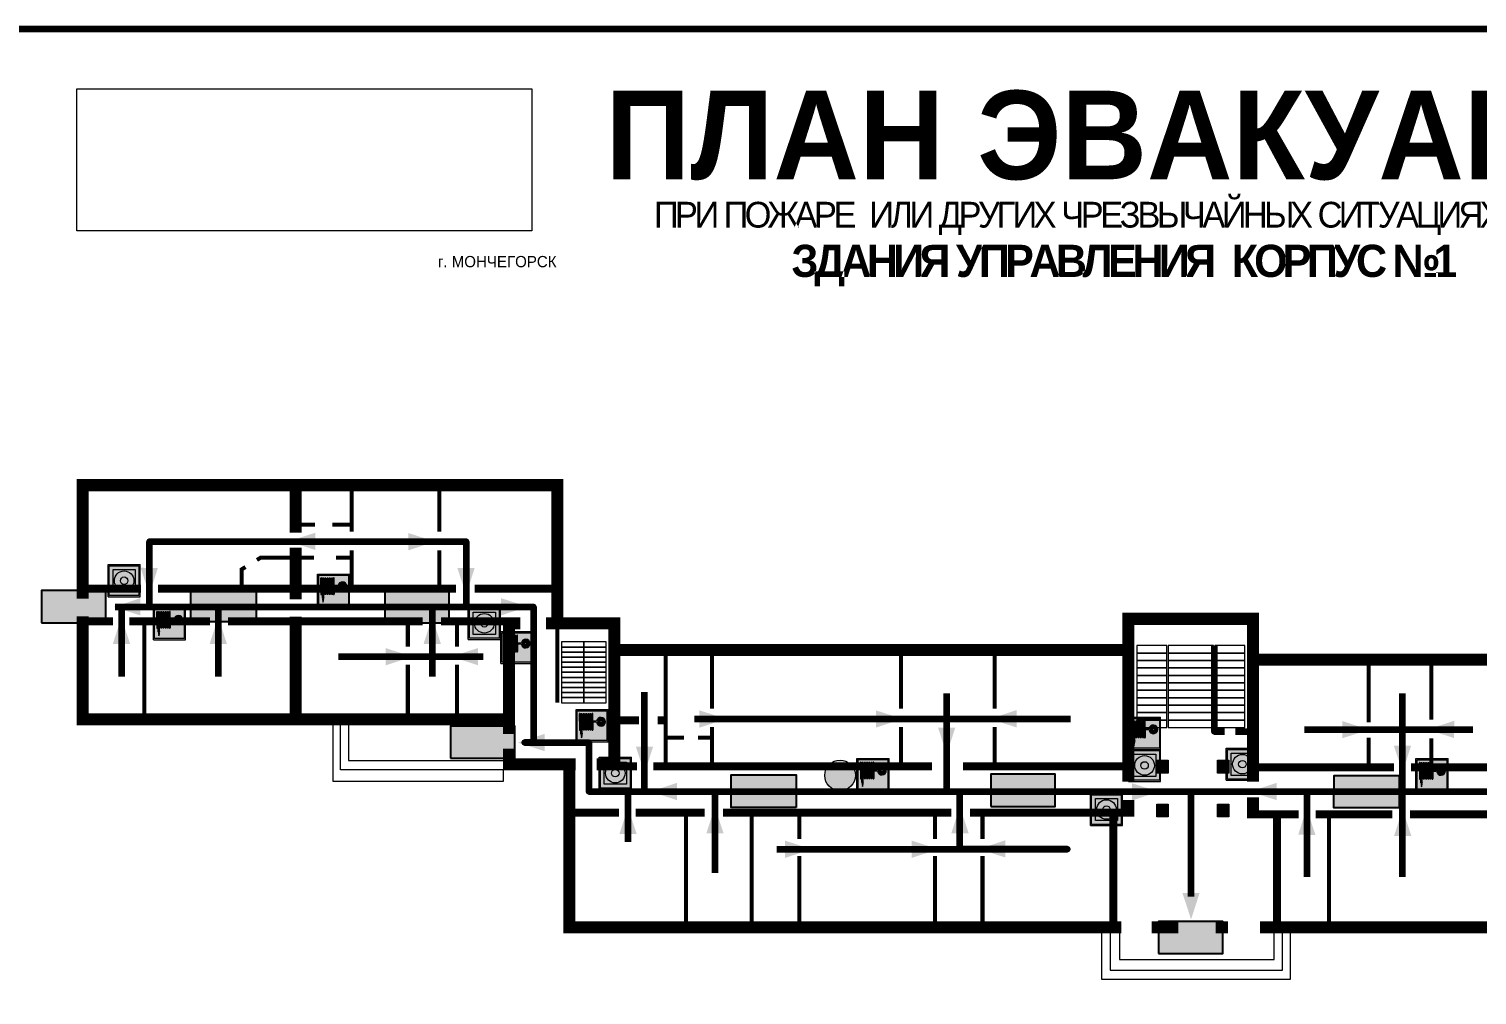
# Model space of a CAD drawing. Header units: millimetres. Extents: x 13810 to 67229, y 12374 to 21950.
# Drawn here: x 20973 to 21332.9, y 18843.5 to 19083.5 of the extents above; entities that cross this region are included whole.
import ezdxf

# ---------------------------------------------------------------- set-up
doc = ezdxf.new("R2010")
doc.units = ezdxf.units.MM
doc.layers.add('План_Штампы', color=7, linetype='Continuous')
doc.styles.add('обычный', font='arial.ttf')
picture_1 = doc.add_image_def('image1.jpg', size_in_pixel=(337, 105))

# ---------------------------------------------------------------- blocks, each defined once
blk = doc.blocks.new('A$C7B4425F7')
at = {"true_color": 0xffffff}
blk.add_hatch(color=7, dxfattribs=at).paths.add_polyline_path([(0, 0), (-16, 0), (-16, -8), (0, -8)])
h = blk.add_hatch(color=126)
h.paths.add_polyline_path([(-0.2, -0.2), (-15.8, -0.2), (-15.8, -7.8), (-0.2, -7.8)])
h.paths.add_polyline_path([(-11.76, -2.03), (-11.76, -3.66), (-11.17, -3.66, -0.568275), (-11.17, -6.18), (-12.58, -6.18), (-12.58, -2.03)], flags=16)
h.paths.add_polyline_path([(-13.33, -4.12, -0.495768), (-13.59, -6.18), (-15.03, -6.18), (-15.03, -2.03), (-13.59, -2.03, -0.487973)], flags=16)
h.paths.add_polyline_path([(-10.25, -2.03), (-9.48, -2.03), (-9.48, -6.18), (-10.25, -6.18)], flags=16)
h.paths.add_polyline_path([(-13.84, -3.69), (-14.24, -3.69), (-14.24, -3.03), (-13.9, -3.03, -0.692621)], flags=0)
h.paths.add_polyline_path([(-9.15, -2.03), (-8.4, -2.03), (-8.04, -3.07), (-7.68, -2.03), (-6.93, -2.03), (-7.64, -4.1), (-6.93, -6.18), (-7.68, -6.18), (-8.04, -5.14), (-8.4, -6.18), (-9.15, -6.18), (-8.44, -4.1)], flags=16)
h.paths.add_polyline_path([(-11.76, -4.46), (-11.42, -4.46, -0.692621), (-11.36, -5.12), (-11.76, -5.12)], flags=0)
h.paths.add_polyline_path([(-13.9, -5.2), (-14.24, -5.2), (-14.24, -4.55), (-13.84, -4.55, -0.708038)], flags=0)
edge = h.paths.add_edge_path(flags=16)
edge.add_ellipse((-5.51, -4.08), major_axis=(0, 2.05), ratio=0.586184, start_angle=0, end_angle=360)
edge = h.paths.add_edge_path(flags=0)
edge.add_ellipse((-5.51, -4.08), major_axis=(0, 1.14), ratio=0.454828, start_angle=0, end_angle=360)
h.paths.add_polyline_path([(-4.13, -4.96, 0.377264), (-3.48, -4.52, 0.0555), (-3.16, -2.03), (-1.66, -2.03), (-1.66, -4.96), (-0.96, -4.96), (-0.96, -7.01), (-1.75, -7.01), (-1.75, -6.18), (-3.3, -6.18), (-3.3, -7.02), (-4.13, -7.02)], flags=16)
h.paths.add_polyline_path([(-2.73, -2.91), (-2.28, -2.91), (-2.28, -4.96), (-3.05, -4.96, 0.079136)], flags=0)
at = {"color": 126}
blk.add_lwpolyline([(-16, -8), (0, -8), (0, 0), (-16, 0)], close=True, dxfattribs=at)
blk = doc.blocks.new('A$C54414219')
at = {"true_color": 0xffffff}
h = blk.add_hatch(color=7, dxfattribs=at)
h.paths.add_polyline_path([(2.39, -9.45), (2.39, -18.3), (11.23, -18.3), (11.23, -9.45)], flags=0)
h.paths.add_polyline_path([(10.71, -13.87, -1), (2.92, -13.87, -1)], flags=0)
h.paths.add_polyline_path([(8.3, -13.87, -1), (5.33, -13.87, -1)], flags=0)
h.paths.add_polyline_path([(0.41, -7.47), (0.41, -20.27), (13.21, -20.27), (13.21, -7.47)])
h.paths.add_polyline_path([(0.92, -19.77), (12.71, -19.77), (12.71, -7.98), (0.92, -7.98)], flags=16)
h.paths.add_polyline_path([(11.23, -9.45), (11.23, -18.3), (2.39, -18.3), (2.39, -9.45)], flags=0)
at = {"lineweight": 5}
h = blk.add_hatch(color=242, dxfattribs=at)
h.paths.add_polyline_path([(12.71, -7.98), (0.92, -7.98), (0.92, -19.77), (12.71, -19.77)])
h.paths.add_polyline_path([(11.23, -18.3), (2.39, -18.3), (2.39, -9.45), (11.23, -9.45)], flags=16)
h.paths.add_polyline_path([(10.71, -13.87, -1), (2.92, -13.87, -1)], flags=0)
h.paths.add_polyline_path([(8.3, -13.87, -1), (5.33, -13.87, -1)], flags=0)
at = {"true_color": 0xffffff}
h = blk.add_hatch(color=7, dxfattribs=at)
h.paths.add_polyline_path([(2.39, -9.45), (2.39, -18.3), (11.23, -18.3), (11.23, -9.45)])
h.paths.add_polyline_path([(10.71, -13.87, -1), (2.92, -13.87, -1)], flags=16)
h.paths.add_polyline_path([(8.3, -13.87, -1), (5.33, -13.87, -1)], flags=0)
at = {"lineweight": 5}
h = blk.add_hatch(color=242, dxfattribs=at)
h.paths.add_polyline_path([(2.92, -13.87, 1), (10.71, -13.87, 1)])
h.paths.add_polyline_path([(8.3, -13.87, -1), (5.33, -13.87, -1)], flags=16)
at = {"color": 242, "lineweight": 5}
for p, q in [((0.41, -20.27), (0.41, -7.47)), ((0.41, -7.47), (13.21, -7.47)), ((0.41, -7.47), (13.21, -7.47)), ((13.21, -20.27), (13.21, -7.47)), ((0.41, -20.27), (13.21, -20.27))]:
    blk.add_line(p, q, dxfattribs=at)
for points in [[(0.92, -7.98), (12.71, -7.98), (12.71, -19.77), (0.92, -19.77)], [(2.39, -9.45), (11.23, -9.45), (11.23, -18.3), (2.39, -18.3)]]:
    blk.add_lwpolyline(points, close=True, dxfattribs=at)
for radius in [3.89, 1.49]:
    blk.add_circle((6.81, -13.87), radius, dxfattribs=at)
blk = doc.blocks.new('A$C37112FD5')
at = {"true_color": 0xf5f5ff}
h = blk.add_hatch(color=7, dxfattribs=at)
h.dxf.hatch_style = 1
h.paths.add_polyline_path([(12.8, -7.4), (0, -7.4), (0, -20.2), (12.8, -20.2)])
h.paths.add_polyline_path([(12.29, -7.91), (12.29, -19.69), (0.51, -19.69), (0.51, -7.91)], flags=16)
h.paths.add_polyline_path([(4.98, -9.04, -0.42597), (5.17, -9.22), (5.17, -12.25), (5.17, -15.29, -0.432244), (4.98, -15.47), (4.83, -15.47, -0.42597), (4.64, -15.29), (4.64, -12.25), (4.64, -9.22, -0.432244), (4.83, -9.04)], flags=0)
h.paths.add_polyline_path([(4.28, -9.22), (4.28, -12.25), (4.28, -15.29, -0.432244), (4.09, -15.47), (3.94, -15.47, -0.42597), (3.75, -15.29), (3.75, -12.25), (3.75, -9.22, -0.432244), (3.94, -9.04), (4.09, -9.04, -0.42597)], flags=0)
h.paths.add_polyline_path([(5.72, -9.04), (5.87, -9.04, -0.42597), (6.06, -9.22), (6.06, -12.25), (6.06, -15.29, -0.432244), (5.87, -15.47), (5.72, -15.47, -0.42597), (5.53, -15.29), (5.53, -12.25), (5.53, -9.22, -0.432244)], flags=0)
h.paths.add_polyline_path([(6.42, -8.9), (6.5, -8.9, -0.42597), (6.69, -9.08), (6.69, -12.03), (8.21, -12.03, -15.824349), (8.21, -12.47), (6.69, -12.47), (6.69, -15.42, -0.432244), (6.5, -15.6), (6.42, -15.6)], flags=0)
h.paths.add_polyline_path([(3.39, -9.22), (3.39, -12.25), (3.39, -15.29, -0.432244), (3.2, -15.47), (3.05, -15.47, -0.42597), (2.85, -15.29), (2.85, -12.25), (2.85, -9.22, -0.432244), (3.05, -9.04), (3.2, -9.04, -0.42597)], flags=0)
h.paths.add_polyline_path([(2.5, -9.22), (2.5, -16.71), (1.96, -16.71), (1.96, -9.22, -0.432244), (2.15, -9.04), (2.31, -9.04, -0.42597)], flags=0)
h.paths.add_polyline_path([(1.61, -8.9), (1.61, -15.6), (1.57, -15.6, -0.42597), (1.37, -15.42), (1.37, -12.03), (1.37, -9.09, -0.432244), (1.57, -8.9)], flags=0)
h.paths.add_polyline_path([(9.76, -10.81), (9.76, -12.03), (8.49, -12.03, -0.336371)], flags=0)
h.paths.add_polyline_path([(8.49, -12.47), (9.76, -12.47), (9.76, -13.7, -0.336371)], flags=0)
h.paths.add_polyline_path([(10.11, -10.81, -0.336371), (11.38, -12.03), (10.11, -12.03)], flags=0)
h.paths.add_polyline_path([(10.11, -12.47), (11.38, -12.47, -0.336371), (10.11, -13.7)], flags=0)
h.paths.add_polyline_path([(2.5, -16.84), (2.5, -17.05), (1.97, -17.05), (1.97, -16.84)], flags=0)
h.paths.add_polyline_path([(2.5, -17.24, -0.033778), (2.24, -18.6, -0.033778), (1.97, -17.24)], flags=0)
h = blk.add_hatch(color=242)
h.dxf.hatch_style = 1
h.paths.add_polyline_path([(12.29, -7.91), (0.51, -7.91), (0.51, -19.69), (12.29, -19.69)])
h.paths.add_polyline_path([(6.42, -15.6), (6.42, -8.9), (6.5, -8.9, -0.42597), (6.69, -9.08), (6.69, -12.03), (8.21, -12.03, -15.824349), (8.21, -12.47), (6.69, -12.47), (6.69, -15.42, -0.432244), (6.5, -15.6)], flags=16)
h.paths.add_polyline_path([(5.87, -15.47), (5.72, -15.47, -0.42597), (5.53, -15.29), (5.53, -12.25), (5.53, -9.22, -0.432244), (5.72, -9.04), (5.87, -9.04, -0.42597), (6.06, -9.22), (6.06, -12.25), (6.06, -15.29, -0.432244)], flags=16)
h.paths.add_polyline_path([(4.98, -15.47), (4.83, -15.47, -0.42597), (4.64, -15.29), (4.64, -12.25), (4.64, -9.22, -0.432244), (4.83, -9.04), (4.98, -9.04, -0.42597), (5.17, -9.22), (5.17, -12.25), (5.17, -15.29, -0.432244)], flags=16)
h.paths.add_polyline_path([(4.09, -15.47), (3.94, -15.47, -0.42597), (3.75, -15.29), (3.75, -12.25), (3.75, -9.22, -0.432244), (3.94, -9.04), (4.09, -9.04, -0.42597), (4.28, -9.22), (4.28, -12.25), (4.28, -15.29, -0.432244)], flags=16)
h.paths.add_polyline_path([(3.2, -15.47), (3.05, -15.47, -0.42597), (2.85, -15.29), (2.85, -12.25), (2.85, -9.22, -0.432244), (3.05, -9.04), (3.2, -9.04, -0.42597), (3.39, -9.22), (3.39, -12.25), (3.39, -15.29, -0.432244)], flags=16)
h.paths.add_polyline_path([(2.5, -17.05), (1.97, -17.05), (1.97, -16.84), (2.5, -16.84)], flags=16)
h.paths.add_polyline_path([(2.5, -17.24, -0.033778), (2.24, -18.6, -0.033778), (1.97, -17.24)], flags=16)
h.paths.add_polyline_path([(2.5, -16.71), (1.96, -16.71), (1.96, -9.22, -0.432244), (2.15, -9.04), (2.31, -9.04, -0.42597), (2.5, -9.22)], flags=16)
h.paths.add_polyline_path([(1.61, -15.6), (1.57, -15.6, -0.42597), (1.37, -15.42), (1.37, -12.03), (1.37, -9.09, -0.432244), (1.57, -8.9), (1.61, -8.9)], flags=16)
h.paths.add_polyline_path([(8.49, -12.47), (9.76, -12.47), (9.76, -13.7, -0.336371)], flags=0)
h.paths.add_polyline_path([(10.11, -13.7), (10.11, -12.47), (11.38, -12.47, -0.336371)], flags=0)
h.paths.add_polyline_path([(8.49, -12.03, -0.336371), (9.76, -10.81), (9.76, -12.03)], flags=0)
h.paths.add_polyline_path([(10.11, -12.03), (10.11, -10.81, -0.336371), (11.38, -12.03)], flags=0)
h = blk.add_hatch(color=7, dxfattribs=at)
h.dxf.hatch_style = 1
h.paths.add_polyline_path([(1.61, -8.9), (1.57, -8.9, 0.432244), (1.37, -9.09), (1.37, -12.03), (1.37, -15.42, 0.42597), (1.57, -15.6), (1.61, -15.6)])
h.paths.add_polyline_path([(2.5, -9.22, 0.42597), (2.31, -9.04), (2.15, -9.04, 0.432244), (1.96, -9.22), (1.96, -16.71), (2.5, -16.71)])
h.paths.add_polyline_path([(2.5, -16.84), (1.97, -16.84), (1.97, -17.05), (2.5, -17.05)])
h.paths.add_polyline_path([(2.5, -17.24), (1.97, -17.24, 0.033778), (2.24, -18.6, 0.033778)])
h.paths.add_polyline_path([(3.39, -12.25), (3.39, -9.22, 0.42597), (3.2, -9.04), (3.05, -9.04, 0.432244), (2.85, -9.22), (2.85, -12.25), (2.85, -15.29, 0.42597), (3.05, -15.47), (3.2, -15.47, 0.432244), (3.39, -15.29)])
h.paths.add_polyline_path([(4.28, -12.25), (4.28, -9.22, 0.42597), (4.09, -9.04), (3.94, -9.04, 0.432244), (3.75, -9.22), (3.75, -12.25), (3.75, -15.29, 0.42597), (3.94, -15.47), (4.09, -15.47, 0.432244), (4.28, -15.29)])
h.paths.add_polyline_path([(5.17, -12.25), (5.17, -9.22, 0.42597), (4.98, -9.04), (4.83, -9.04, 0.432244), (4.64, -9.22), (4.64, -12.25), (4.64, -15.29, 0.42597), (4.83, -15.47), (4.98, -15.47, 0.432244), (5.17, -15.29)])
h.paths.add_polyline_path([(6.06, -12.25), (6.06, -9.22, 0.42597), (5.87, -9.04), (5.72, -9.04, 0.432244), (5.53, -9.22), (5.53, -12.25), (5.53, -15.29, 0.42597), (5.72, -15.47), (5.87, -15.47, 0.432244), (6.06, -15.29)])
h.paths.add_polyline_path([(6.69, -12.47), (8.21, -12.47, 15.824349), (8.21, -12.03), (6.69, -12.03), (6.69, -9.08, 0.42597), (6.5, -8.9), (6.42, -8.9), (6.42, -15.6), (6.5, -15.6, 0.432244), (6.69, -15.42)])
h.paths.add_polyline_path([(8.49, -12.47), (9.76, -12.47), (9.76, -13.7, -0.336371)], flags=16)
h.paths.add_polyline_path([(8.49, -12.03, -0.336371), (9.76, -10.81), (9.76, -12.03)], flags=16)
h.paths.add_polyline_path([(10.11, -12.47), (11.38, -12.47, -0.336371), (10.11, -13.7)], flags=16)
h.paths.add_polyline_path([(10.11, -12.03), (10.11, -10.81, -0.336371), (11.38, -12.03)], flags=16)
h = blk.add_hatch(color=242)
h.dxf.hatch_style = 1
h.paths.add_polyline_path([(9.76, -10.81, 0.336371), (8.49, -12.03), (9.76, -12.03)])
h.paths.add_polyline_path([(10.11, -10.81), (10.11, -12.03), (11.38, -12.03, 0.336371)])
h.paths.add_polyline_path([(11.38, -12.47), (10.11, -12.47), (10.11, -13.7, 0.336371)])
h.paths.add_polyline_path([(9.76, -12.47), (8.49, -12.47, 0.336371), (9.76, -13.7)])
at = {"color": 242, "lineweight": 5}
for p, q in [((0, -20.2), (0, -7.4)), ((0, -7.4), (12.8, -7.4)), ((1.37, -12.03), (1.37, -9.08)), ((1.57, -8.9), (1.61, -8.9)), ((1.61, -8.9), (1.61, -15.6)), ((1.96, -16.71), (1.96, -9.22)), ((2.15, -9.04), (2.31, -9.04)), ((2.5, -16.71), (2.5, -9.22)), ((2.85, -12.25), (2.85, -9.22)), ((3.05, -9.04), (3.2, -9.04)), ((3.39, -12.25), (3.39, -9.22)), ((3.75, -12.25), (3.75, -9.22)), ((3.94, -9.04), (4.09, -9.04)), ((4.28, -12.25), (4.28, -9.22)), ((4.64, -12.25), (4.64, -9.22)), ((4.83, -9.04), (4.98, -9.04)), ((5.17, -12.25), (5.17, -9.22)), ((5.53, -12.25), (5.53, -9.22)), ((5.72, -9.04), (5.87, -9.04)), ((6.06, -12.25), (6.06, -9.22)), ((6.42, -8.9), (6.42, -15.6)), ((6.5, -8.9), (6.42, -8.9)), ((6.69, -12.03), (6.69, -9.08)), ((9.76, -10.81), (9.76, -12.03)), ((10.11, -10.81), (10.11, -12.03)), ((12.8, -20.2), (12.8, -7.4)), ((1.37, -12.03), (1.37, -15.42)), ((1.57, -15.6), (1.61, -15.6)), ((1.96, -16.71), (2.5, -16.71)), ((1.97, -16.84), (2.5, -16.84)), ((1.97, -17.05), (1.97, -16.84)), ((2.5, -17.05), (1.97, -17.05)), ((1.97, -17.24), (2.5, -17.24)), ((2.5, -16.84), (2.5, -17.05)), ((2.85, -12.25), (2.85, -15.29)), ((3.05, -15.47), (3.2, -15.47)), ((3.39, -12.25), (3.39, -15.29)), ((3.75, -12.25), (3.75, -15.29)), ((3.94, -15.47), (4.09, -15.47)), ((4.28, -12.25), (4.28, -15.29)), ((4.64, -12.25), (4.64, -15.29)), ((4.83, -15.47), (4.98, -15.47)), ((5.17, -12.25), (5.17, -15.29)), ((5.53, -12.25), (5.53, -15.29)), ((5.72, -15.47), (5.87, -15.47)), ((6.06, -12.25), (6.06, -15.29)), ((6.42, -15.6), (6.5, -15.6)), ((8.21, -12.03), (6.69, -12.03)), ((8.21, -12.47), (6.69, -12.47)), ((6.69, -12.47), (6.69, -15.42)), ((9.76, -12.03), (8.49, -12.03)), ((9.76, -12.47), (8.49, -12.47)), ((9.76, -12.47), (9.76, -13.7)), ((11.38, -12.03), (10.11, -12.03)), ((11.38, -12.47), (10.11, -12.47)), ((10.11, -12.47), (10.11, -13.7)), ((0, -20.2), (12.8, -20.2))]:
    blk.add_line(p, q, dxfattribs=at)
blk.add_lwpolyline([(0.51, -7.91), (12.29, -7.91), (12.29, -19.69), (0.51, -19.69)], close=True, dxfattribs=at)
for centre, radius, start, end in [((1.56, -9.09), 0.182, 87.10267, 180.60715), ((2.15, -9.22), 0.182, 87.10267, 180.60715), ((2.32, -9.22), 0.182, 359.39285, 92.89733), ((3.04, -9.22), 0.182, 87.10267, 180.60715), ((3.21, -9.22), 0.182, 359.39285, 92.89733), ((3.93, -9.22), 0.182, 87.10267, 180.60715), ((4.1, -9.22), 0.182, 359.39285, 92.89733), ((4.82, -9.22), 0.182, 87.10267, 180.60715), ((4.99, -9.22), 0.182, 359.39285, 92.89733), ((5.71, -9.22), 0.182, 87.10267, 180.60715), ((5.88, -9.22), 0.182, 359.39285, 92.89733), ((6.51, -9.09), 0.182, 359.39285, 92.89733), ((9.93, -12.25), 1.74, 187.23185, 172.76815), ((9.93, -12.25), 1.46, 96.99266, 171.35851), ((9.93, -12.25), 1.46, 8.64149, 83.00734), ((1.56, -15.42), 0.182, 179.39285, 272.89733), ((12.17, -15.98), 10.27, 187.04098, 194.7793), ((-7.7, -15.98), 10.27, 345.2207, 352.95902), ((3.04, -15.29), 0.182, 179.39285, 272.89733), ((3.21, -15.29), 0.182, 267.10267, 0.60715), ((3.93, -15.29), 0.182, 179.39285, 272.89733), ((4.1, -15.29), 0.182, 267.10267, 0.60715), ((4.82, -15.29), 0.182, 179.39285, 272.89733), ((4.99, -15.29), 0.182, 267.10267, 0.60715), ((5.71, -15.29), 0.182, 179.39285, 272.89733), ((5.88, -15.29), 0.182, 267.10267, 0.60715), ((6.51, -15.42), 0.182, 267.10267, 0.60715), ((9.93, -12.25), 1.46, 188.64149, 263.00734), ((9.93, -12.25), 1.46, 276.99266, 351.35851)]:
    blk.add_arc(centre, radius, start, end, dxfattribs=at)
blk = doc.blocks.new('A$C32E8229D')
at = {"true_color": 0xffffff}
blk.add_hatch(color=7, dxfattribs=at).paths.add_polyline_path([(0, 0), (0, -8), (16, -8), (16, 0)])
h = blk.add_hatch(color=126)
h.paths.add_polyline_path([(0.2, -0.2), (15.8, -0.2), (15.8, -7.8), (0.2, -7.8)])
h.paths.add_polyline_path([(13.49, -2.05), (12.08, -2.05), (11.37, -2.63, 0.162397), (11.29, -2.84), (11.29, -3.63), (10.35, -3.63), (10.35, -4.05), (11.68, -4.05), (11.68, -3.48), (12.26, -4.28), (11.29, -5.1), (11.29, -6.78), (11.85, -6.78), (11.85, -5.44), (12.8, -4.64), (12.8, -5.94), (14.46, -5.94), (14.46, -5.39), (13.45, -5.39), (13.45, -3.97), (12.46, -2.59), (13.15, -2.59), (13.69, -3.34), (14.18, -3)], flags=16)
h.paths.add_polyline_path([(10.74, -1.82, 1), (11.8, -1.82, 1)], flags=16)
h.paths.add_polyline_path([(9.39, -3.59), (5.99, -3.59), (6.56, -3.03), (5.91, -3.03), (5.1, -3.83), (5.91, -4.64), (6.56, -4.64), (5.99, -4.09), (9.39, -4.09)], flags=16)
h.paths.add_polyline_path([(4.29, -1.08), (1.72, -1.08), (1.72, -6.6), (4.29, -6.6)], flags=16)
at = {"color": 126}
blk.add_lwpolyline([(16, -8), (0, -8), (0, 0), (16, 0)], close=True, dxfattribs=at)
blk = doc.blocks.new('A$C7B8C2D5B')
at = {"lineweight": 0}
h = blk.add_hatch(color=5, dxfattribs=at)
h.dxf.hatch_style = 1
h.paths.add_polyline_path([(1.4, -3.02, 1), (-2.11, -3.02, 1)])
at = {"color": 5, "lineweight": 0}
blk.add_circle((-0.36, -3.02), 1.75, dxfattribs=at)

msp = doc.modelspace()

# ---------------------------------------------------------------- hatches: boundary and pattern name
at = {"lineweight": 0}
h = msp.add_hatch(color=256, dxfattribs=at)
h.dxf.hatch_style = 1
h.paths.add_polyline_path([(21253.32, 18898.63), (21256.14, 18898.63), (21256.14, 18901.81), (21253.32, 18901.81)])
h = msp.add_hatch(color=256, dxfattribs=at)
h.dxf.hatch_style = 1
h.paths.add_polyline_path([(21268.39, 18898.63), (21271.21, 18898.63), (21271.21, 18901.81), (21268.39, 18901.81)])
h = msp.add_hatch(color=256, dxfattribs=at)
h.dxf.hatch_style = 1
h.paths.add_polyline_path([(21253.32, 18887.74), (21256.14, 18887.74), (21256.14, 18890.92), (21253.32, 18890.92)])
h = msp.add_hatch(color=256, dxfattribs=at)
h.dxf.hatch_style = 1
h.paths.add_polyline_path([(21268.39, 18887.74), (21271.21, 18887.74), (21271.21, 18890.92), (21268.39, 18890.92)])

# ---------------------------------------------------------------- linework, layer by layer
at = {"color": 2, "lineweight": 100}
msp.add_lwpolyline([(20959.05, 19083.54), (21559.05, 19083.54), (21559.05, 18688.54), (20959.05, 18688.54)], close=True, dxfattribs=at)
at = {"lineweight": 100}
for points, const_width in [([(20986.3, 18941.97), (20986.3, 18970.18), (21104.27, 18970.18), (21104.27, 18935.81), (21118.48, 18935.81), (21118.48, 18929.2), (21246.23, 18929.2), (21246.23, 18936.96), (21277.17, 18936.96), (21277.17, 18926.79), (21404.14, 18926.79), (21404.14, 18935.71), (21416.89, 18935.71), (21416.89, 18969.94), (21533.8, 18969.94), (21533.8, 18912.12), (21481.17, 18912.12)], 3), ([(21039.28, 18970.18), (21039.28, 18958.35)], 3), ([(21053.18, 18958.63), (21053.18, 18969.47)], 1), ([(21074.96, 18958.63), (21074.96, 18969.47)], 1), ([(21040.13, 18960.36), (21044.04, 18960.36)], 1), ([(21048.38, 18960.36), (21053.15, 18960.36)], 1), ([(21029.63, 18951.59), (21030.56, 18952.16), (21039.28, 18952.16)], 1), ([(21039.28, 18954.6), (21039.28, 18941.82)], 3), ([(21039.28, 18952.16), (21043.82, 18952.16)], 1), ([(21049.24, 18952.16), (21053.04, 18952.16)], 1), ([(21053.18, 18944.25), (21053.18, 18954.01)], 1), ([(21074.96, 18944.25), (21074.96, 18954.01)], 1), ([(21025.85, 18944.94), (21025.85, 18949.26), (21026.78, 18949.83)], 1), ([(20986.31, 18944.43), (21000.79, 18944.43)], 2), ([(21005, 18944.43), (21079.12, 18944.43)], 2), ([(21083.74, 18944.43), (21104.17, 18944.43)], 2), ([(21092.3, 18908.33), (21092.3, 18911.99), (20986.3, 18911.99), (20986.3, 18937.54)], 3), ([(21039.28, 18937.48), (21039.28, 18911.99)], 3), ([(20986.71, 18936.33), (20993.88, 18936.33)], 2), ([(20997.89, 18936.33), (21017.94, 18936.33)], 2), ([(21001.67, 18936.15), (21001.67, 18912.81), (21001.67, 18915.3), (21001.67, 18919.67)], 1), ([(21022.41, 18936.33), (21070.84, 18936.33)], 2), ([(21067.13, 18930), (21067.13, 18936.5)], 1), ([(21075.39, 18936.33), (21095.13, 18936.33)], 2), ([(21079.35, 18930), (21079.35, 18936.5)], 1), ([(21092.3, 18911.99), (21092.3, 18935.81), (21095.11, 18935.81)], 3), ([(21101.48, 18935.81), (21104.27, 18935.81)], 3), ([(21104.27, 18935.81), (21104.27, 18916.1)], 1), ([(21118.48, 18929.2), (21118.48, 18900.79), (21114.1, 18900.79)], 3), ([(21246.23, 18929.2), (21246.23, 18896.52)], 3), ([(21277.17, 18926.03), (21277.17, 18896.52)], 3), ([(21067.13, 18912.54), (21067.13, 18925.53)], 1), ([(21079.35, 18912.54), (21079.35, 18925.53)], 1), ([(21244.43, 18860.28), (21107.29, 18860.28), (21107.29, 18900.79), (21092.3, 18900.79), (21092.3, 18904.69)], 3), ([(21108.85, 18900.79), (21107.29, 18900.79)], 3), ([(21246.23, 18891.91), (21246.23, 18888.36)], 3), ([(21277.17, 18892.62), (21277.17, 18888.36)], 3), ([(21416.68, 18868.83), (21416.68, 18860.28), (21278.96, 18860.28)], 3), ([(21258.67, 18860.28), (21251.98, 18860.28)], 3), ([(21270.97, 18860.28), (21267.88, 18860.28)], 3)]:
    msp.add_lwpolyline(points, dxfattribs=dict(at, const_width=const_width))
at = {"color": 126, "lineweight": 100, "true_color": 0x008754}
for points in [[(21002.91, 18939.97), (21002.91, 18956.17), (21081.63, 18956.17), (21081.63, 18939.97)], [(20994.41, 18939.97), (21098.37, 18939.97), (21098.37, 18906.25), (21096.16, 18906.25), (21112.15, 18906.25), (21112.15, 18894.05), (21412.1, 18894.05), (21412.1, 18905.08), (21427.5, 18905.08)], [(20995.94, 18939.97), (20995.94, 18922.66)], [(21020, 18939.97), (21020, 18922.66)], [(21073.18, 18939.97), (21073.18, 18922.66)], [(21049.88, 18927.56), (21085.89, 18927.56)], [(21125.99, 18894.05), (21125.99, 18918.73)], [(21201.08, 18894.05), (21201.08, 18918.37)], [(21314.38, 18872.85), (21314.38, 18918.37)], [(21138.38, 18912.1), (21231.79, 18912.1)], [(21289.96, 18909.44), (21331.79, 18909.44)], [(21121.83, 18894.05), (21121.83, 18881.5)], [(21143.45, 18894.05), (21143.45, 18873.87)], [(21158.84, 18879.74), (21231.08, 18879.74), (21204.3, 18879.74), (21204.3, 18894.05)], [(21261.81, 18867.92), (21261.81, 18894.05)], [(21290.54, 18894.05), (21290.54, 18872.85)]]:
    msp.add_lwpolyline(points, dxfattribs=at)
at = {"lineweight": 0}
for points in [[(21105.34, 18929.95), (21110.87, 18929.95), (21110.87, 18931.21), (21105.34, 18931.21)], [(21110.87, 18929.95), (21116.4, 18929.95), (21116.4, 18931.21), (21110.87, 18931.21)], [(21105.34, 18928.69), (21110.87, 18928.69), (21110.87, 18929.95), (21105.34, 18929.95)], [(21105.34, 18927.44), (21110.87, 18927.44), (21110.87, 18928.69), (21105.34, 18928.69)], [(21105.34, 18926.18), (21110.87, 18926.18), (21110.87, 18927.44), (21105.34, 18927.44)], [(21110.87, 18928.69), (21116.4, 18928.69), (21116.4, 18929.95), (21110.87, 18929.95)], [(21110.87, 18927.44), (21116.4, 18927.44), (21116.4, 18928.69), (21110.87, 18928.69)], [(21110.87, 18926.18), (21116.4, 18926.18), (21116.4, 18927.44), (21110.87, 18927.44)], [(21248.33, 18928.45), (21255.78, 18928.45), (21255.78, 18930.3), (21248.33, 18930.3)], [(21248.33, 18926.6), (21255.78, 18926.6), (21255.78, 18928.45), (21248.33, 18928.45)], [(21256.11, 18928.45), (21267.41, 18928.45), (21267.41, 18930.3), (21256.11, 18930.3)], [(21256.11, 18926.6), (21267.41, 18926.6), (21267.41, 18928.45), (21256.11, 18928.45)], [(21267.74, 18928.45), (21275.18, 18928.45), (21275.18, 18930.3), (21267.74, 18930.3)], [(21267.74, 18926.6), (21275.18, 18926.6), (21275.18, 18928.45), (21267.74, 18928.45)], [(21105.34, 18924.92), (21110.87, 18924.92), (21110.87, 18926.18), (21105.34, 18926.18)], [(21105.34, 18923.66), (21110.87, 18923.66), (21110.87, 18924.92), (21105.34, 18924.92)], [(21110.87, 18924.92), (21116.4, 18924.92), (21116.4, 18926.18), (21110.87, 18926.18)], [(21110.87, 18923.66), (21116.4, 18923.66), (21116.4, 18924.92), (21110.87, 18924.92)], [(21248.33, 18924.75), (21255.78, 18924.75), (21255.78, 18926.6), (21248.33, 18926.6)], [(21248.33, 18922.89), (21255.78, 18922.89), (21255.78, 18924.75), (21248.33, 18924.75)], [(21256.11, 18924.75), (21267.41, 18924.75), (21267.41, 18926.6), (21256.11, 18926.6)], [(21256.11, 18922.89), (21267.41, 18922.89), (21267.41, 18924.75), (21256.11, 18924.75)], [(21267.74, 18924.75), (21275.18, 18924.75), (21275.18, 18926.6), (21267.74, 18926.6)], [(21267.74, 18922.89), (21275.18, 18922.89), (21275.18, 18924.75), (21267.74, 18924.75)], [(21105.34, 18922.4), (21110.87, 18922.4), (21110.87, 18923.66), (21105.34, 18923.66)], [(21105.34, 18921.14), (21110.87, 18921.14), (21110.87, 18922.4), (21105.34, 18922.4)], [(21105.34, 18919.88), (21110.87, 18919.88), (21110.87, 18921.14), (21105.34, 18921.14)], [(21110.87, 18922.4), (21116.4, 18922.4), (21116.4, 18923.66), (21110.87, 18923.66)], [(21110.87, 18921.14), (21116.4, 18921.14), (21116.4, 18922.4), (21110.87, 18922.4)], [(21110.87, 18919.88), (21116.4, 18919.88), (21116.4, 18921.14), (21110.87, 18921.14)], [(21248.33, 18921.04), (21255.78, 18921.04), (21255.78, 18922.89), (21248.33, 18922.89)], [(21248.33, 18919.19), (21255.78, 18919.19), (21255.78, 18921.04), (21248.33, 18921.04)], [(21256.11, 18921.04), (21267.41, 18921.04), (21267.41, 18922.89), (21256.11, 18922.89)], [(21256.11, 18919.19), (21267.41, 18919.19), (21267.41, 18921.04), (21256.11, 18921.04)], [(21267.74, 18921.04), (21275.18, 18921.04), (21275.18, 18922.89), (21267.74, 18922.89)], [(21267.74, 18919.19), (21275.18, 18919.19), (21275.18, 18921.04), (21267.74, 18921.04)], [(21105.34, 18918.63), (21110.87, 18918.63), (21110.87, 18919.88), (21105.34, 18919.88)], [(21105.34, 18917.37), (21110.87, 18917.37), (21110.87, 18918.63), (21105.34, 18918.63)], [(21105.34, 18916.11), (21110.87, 18916.11), (21110.87, 18917.37), (21105.34, 18917.37)], [(21110.87, 18918.63), (21116.4, 18918.63), (21116.4, 18919.88), (21110.87, 18919.88)], [(21110.87, 18917.37), (21116.4, 18917.37), (21116.4, 18918.63), (21110.87, 18918.63)], [(21110.87, 18916.11), (21116.4, 18916.11), (21116.4, 18917.37), (21110.87, 18917.37)], [(21248.33, 18917.34), (21255.78, 18917.34), (21255.78, 18919.19), (21248.33, 18919.19)], [(21248.33, 18915.49), (21255.78, 18915.49), (21255.78, 18917.34), (21248.33, 18917.34)], [(21256.11, 18917.34), (21267.41, 18917.34), (21267.41, 18919.19), (21256.11, 18919.19)], [(21256.11, 18915.49), (21267.41, 18915.49), (21267.41, 18917.34), (21256.11, 18917.34)], [(21267.74, 18917.34), (21275.18, 18917.34), (21275.18, 18919.19), (21267.74, 18919.19)], [(21267.74, 18915.49), (21275.18, 18915.49), (21275.18, 18917.34), (21267.74, 18917.34)], [(21248.33, 18913.64), (21255.78, 18913.64), (21255.78, 18915.49), (21248.33, 18915.49)], [(21248.33, 18911.79), (21255.78, 18911.79), (21255.78, 18913.64), (21248.33, 18913.64)], [(21256.11, 18913.64), (21267.41, 18913.64), (21267.41, 18915.49), (21256.11, 18915.49)], [(21256.11, 18911.79), (21267.41, 18911.79), (21267.41, 18913.64), (21256.11, 18913.64)], [(21267.74, 18913.64), (21275.18, 18913.64), (21275.18, 18915.49), (21267.74, 18915.49)], [(21267.74, 18911.79), (21275.18, 18911.79), (21275.18, 18913.64), (21267.74, 18913.64)], [(21248.33, 18909.94), (21255.78, 18909.94), (21255.78, 18911.79), (21248.33, 18911.79)], [(21256.11, 18909.94), (21267.41, 18909.94), (21267.41, 18911.79), (21256.11, 18911.79)], [(21267.74, 18909.94), (21275.18, 18909.94), (21275.18, 18911.79), (21267.74, 18911.79)], [(21253.32, 18901.81), (21256.14, 18901.81), (21256.14, 18898.63), (21253.32, 18898.63)], [(21268.39, 18901.81), (21271.21, 18901.81), (21271.21, 18898.63), (21268.39, 18898.63)], [(21253.32, 18890.92), (21256.14, 18890.92), (21256.14, 18887.74), (21253.32, 18887.74)], [(21268.39, 18890.92), (21271.21, 18890.92), (21271.21, 18887.74), (21268.39, 18887.74)]]:
    msp.add_lwpolyline(points, close=True, dxfattribs=at)
for points, const_width in [([(21131.24, 18929.13), (21131.24, 18900.48)], 1), ([(21142.72, 18914.61), (21142.72, 18928.82)], 1), ([(21189.72, 18914.61), (21189.72, 18928.82)], 1), ([(21212.98, 18914.61), (21212.98, 18928.82)], 1), ([(21305.92, 18928.1), (21305.92, 18911.21)], 1), ([(21321.53, 18928.1), (21321.53, 18911.87)], 1), ([(21118.8, 18911.75), (21124.6, 18911.75)], 2), ([(21129.23, 18911.75), (21131.32, 18911.75)], 2), ([(21142.72, 18900.76), (21142.72, 18910.11)], 1), ([(21189.72, 18900.76), (21189.72, 18910.11)], 1), ([(21212.98, 18900.76), (21212.98, 18910.11)], 1), ([(21131.43, 18907.4), (21135.73, 18907.4)], 1), ([(21139.27, 18907.4), (21142.65, 18907.4)], 1), ([(21305.92, 18907.44), (21305.92, 18900.02)], 1), ([(21321.53, 18907.27), (21321.53, 18900.02)], 1), ([(21114.1, 18900.28), (21124.05, 18900.28)], 2), ([(21128.16, 18900.28), (21197.38, 18900.28)], 2), ([(21205.12, 18900.28), (21246.63, 18900.28)], 2), ([(21277.05, 18900.02), (21312.21, 18900.02)], 2), ([(21316.47, 18900.02), (21340.47, 18900.02)], 2), ([(21107.79, 18888.76), (21119.64, 18888.76)], 2), ([(21123.77, 18888.76), (21140.9, 18888.76)], 2), ([(21136.29, 18888.76), (21136.29, 18859.54)], 1), ([(21145.44, 18888.76), (21202.18, 18888.76)], 2), ([(21152.59, 18888.56), (21152.59, 18860.28)], 1), ([(21164.42, 18882.28), (21164.42, 18888.15)], 1), ([(21198.16, 18882.28), (21198.16, 18888.15)], 1), ([(21206.83, 18888.76), (21247.73, 18888.76)], 2), ([(21209.96, 18882.28), (21209.96, 18888.15)], 1), ([(21242.46, 18888.86), (21242.46, 18860.58)], 2), ([(21288.54, 18888.36), (21275.67, 18888.36)], 2), ([(21283.14, 18888.76), (21283.14, 18860.48)], 2), ([(21292.75, 18888.36), (21311.84, 18888.36)], 2), ([(21296.06, 18888.36), (21296.06, 18860.28)], 1), ([(21316.17, 18888.36), (21340.89, 18888.36)], 2), ([(21164.42, 18860.61), (21164.42, 18877.98)], 1), ([(21198.16, 18860.61), (21198.16, 18877.98)], 1), ([(21209.96, 18860.61), (21209.96, 18877.98)], 1)]:
    msp.add_lwpolyline(points, dxfattribs=dict(at, const_width=const_width))
at = {"lineweight": 100}
for points in [[(21267.55, 18930.28), (21267.55, 18908.96), (21270.13, 18908.96)], [(21272.81, 18908.96), (21276.48, 18908.96)]]:
    msp.add_lwpolyline(points, dxfattribs=at)
at = {"lineweight": 0}
for points in [[(21048.45, 18911.08), (21048.45, 18896.62), (21090.93, 18896.62), (21090.93, 18899.58)], [(21091.05, 18899.42), (21050.37, 18899.42), (21050.37, 18912.01)], [(21052.41, 18911.24), (21052.41, 18901.76), (21092.09, 18901.76)], [(21239.52, 18859.63), (21239.52, 18847.41), (21286.53, 18847.41), (21286.53, 18859.23)], [(21241.72, 18859.41), (21241.72, 18849.67), (21284.55, 18849.67), (21284.55, 18858.94)], [(21243.98, 18859.12), (21243.98, 18852.27), (21282.44, 18852.27), (21282.44, 18859.42)]]:
    msp.add_lwpolyline(points, dxfattribs=at)
at = {"layer": 'План_Штампы', "color": 126, "true_color": 0x008754}
for points in [[(21044.13, 18958.36), (21044.13, 18954.07), (21037.54, 18956.19)], [(21067.26, 18953.98), (21067.27, 18958.27), (21073.85, 18956.15)], [(21000.72, 18949.63), (21005.01, 18949.62), (21002.89, 18943.03)], [(21079.44, 18949.58), (21083.73, 18949.57), (21081.62, 18942.98)], [(21000.66, 18942.09), (21000.65, 18937.8), (20994.06, 18939.92)], [(21090.29, 18937.8), (21090.3, 18942.09), (21096.88, 18939.97)], [(20998.11, 18930.73), (20993.82, 18930.73), (20995.93, 18937.32)], [(21022.17, 18930.73), (21017.87, 18930.73), (21019.99, 18937.32)], [(21075.34, 18930.73), (21071.05, 18930.73), (21073.17, 18937.32)], [(21061.62, 18925.39), (21061.63, 18929.68), (21068.22, 18927.56)], [(21084.6, 18929.71), (21084.59, 18925.42), (21078, 18927.54)], [(21139.6, 18909.91), (21139.61, 18914.21), (21146.19, 18912.09)], [(21183.47, 18909.92), (21183.47, 18914.21), (21190.06, 18912.09)], [(21218.42, 18914.26), (21218.42, 18909.97), (21211.83, 18912.09)], [(21198.9, 18909.93), (21203.19, 18909.93), (21201.07, 18903.34)], [(21299.38, 18907.26), (21299.39, 18911.55), (21305.97, 18909.43)], [(21327.19, 18911.62), (21327.18, 18907.33), (21320.59, 18909.45)], [(21101.12, 18908.36), (21101.12, 18904.07), (21094.53, 18906.19)], [(21123.8, 18905.19), (21128.09, 18905.19), (21125.97, 18898.6)], [(21312.19, 18905.45), (21316.48, 18905.44), (21314.36, 18898.85)], [(21134.02, 18896.2), (21134.02, 18891.91), (21127.43, 18894.02)], [(21247.09, 18891.8), (21247.09, 18896.1), (21253.68, 18893.98)], [(21283.05, 18896.19), (21283.05, 18891.9), (21276.46, 18894.02)], [(21124.01, 18883.48), (21119.72, 18883.48), (21121.84, 18890.07)], [(21145.61, 18883.62), (21141.32, 18883.62), (21143.44, 18890.21)], [(21206.51, 18883.68), (21202.22, 18883.68), (21204.33, 18890.27)], [(21292.71, 18883.27), (21288.42, 18883.28), (21290.54, 18889.87)], [(21316.54, 18882.99), (21312.25, 18882.99), (21314.37, 18889.58)], [(21160.87, 18877.54), (21160.88, 18881.83), (21167.47, 18879.71)], [(21192.38, 18877.54), (21192.38, 18881.83), (21198.97, 18879.71)], [(21215.67, 18881.93), (21215.66, 18877.64), (21209.08, 18879.75)], [(21259.63, 18868.86), (21263.92, 18868.85), (21261.8, 18862.27)]]:
    msp.add_solid(points, dxfattribs=at)

# ---------------------------------------------------------------- block references
for name, p, xscale, yscale, zscale in [('A$C54414219', (20992.36, 18955.1), 0.625, 0.625, 0.625), ('A$C37112FD5', (21044.67, 18952.72), 0.6249984004534781, 0.6249984004534781, 0.6249984004534781), ('A$C37112FD5', (21003.88, 18944.36), 0.6249984004534781, 0.6249984004534781, 0.6249984004534781), ('A$C54414219', (21081.89, 18944.51), 0.625, 0.625, 0.625), ('A$C37112FD5', (21090.22, 18938.46), 0.6249984004534781, 0.6249984004534781, 0.6249984004534781), ('A$C37112FD5', (21108.93, 18919.03), 0.6249984004534781, 0.6249984004534781, 0.6249984004534781), ('A$C37112FD5', (21246.23, 18917.14), 0.6249984004534781, 0.6249984004534781, 0.6249984004534781), ('A$C54414219', (21114.43, 18907.27), 0.625, 0.625, 0.625), ('A$C37112FD5', (21178.76, 18906.91), 0.6249984004534781, 0.6249984004534781, 0.6249984004534781), ('A$C54414219', (21245.98, 18909.19), 0.625, 0.625, 0.625), ('A$C54414219', (21270.29, 18909.5), 0.625, 0.625, 0.625), ('A$C7B8C2D5B', (21175.33, 18904.62), 2.177419353276491, 2.177419353276491, 2.177419353276491), ('A$C37112FD5', (21317.7, 18906.83), 0.6249984004534781, 0.6249984004534781, 0.6249984004534781), ('A$C54414219', (21236.51, 18898.24), 0.625, 0.625, 0.625)]:
    msp.add_blockref(name, p, dxfattribs=dict(xscale=xscale, yscale=yscale, zscale=zscale))
at = {"layer": 'План_Штампы'}
for p in [(20992.07, 18944), (21093.76, 18910.31), (21269.72, 18861.77)]:
    msp.add_blockref('A$C7B4425F7', p, dxfattribs=at)
at = {"layer": 'План_Штампы', "color": 126, "true_color": 0x008754, "xscale": 1.012510887696, "yscale": 1.012510887696, "zscale": 1.012510887696, "rotation": 359.9978653237144}
for p in [(21013.21, 18944.29), (21147.46, 18898.21), (21297.32, 18898.05)]:
    msp.add_blockref('A$C32E8229D', p, dxfattribs=at)
at = {"layer": 'План_Штампы', "color": 126, "true_color": 0x008754, "xscale": -1}
for p in [(21077.42, 18943.98), (21228.05, 18898.35)]:
    msp.add_blockref('A$C32E8229D', p, dxfattribs=at)

# ---------------------------------------------------------------- texts
at = {"lineweight": 0, "style": 'обычный'}
for s, insert, char_height, width, attachment_point in [('{\\fProxima Nova Rg|b1|i0|c204|p2;ПЛАН ЭВАКУАЦИИ}', (21116.21, 19068.19), 22, 493.8901, 1), ('\\pi-8.4,l8.4,t8.4;{\\fProxima Nova Rg|b0|i0|c204|p2;г. МОНЧЕГОРСК\\H1.1997x; }', (21089.34, 19025.71), 2.8, 126.6484, 5)]:
    msp.add_mtext(s, dxfattribs=dict(at, insert=insert, char_height=char_height, width=width, attachment_point=attachment_point))
at = {"color": 0, "lineweight": 0, "insert": (21265.76, 19040.76), "char_height": 8, "width": 449.2158, "attachment_point": 5, "style": 'обычный'}
msp.add_mtext('{\\fArial Black|b1|i0|c204|p34;\\H2x;\\T0.85;  \\fArial Narrow|b0|i0|c204|p34;\\H0.8x;\\W0.9;\\P\\fProxima Nova Rg|b0|i0|c204|p2;\\H0.5x;\\W1;\\C256;ПРИ ПОЖАРЕ  ИЛИ ДРУГИХ ЧРЕЗВЫЧАЙНЫХ СИТУАЦИЯХ  ИЗ ПОМЕЩЕНИЙ \\fProxima Nova Rg|b1|i0|c204|p2;\\H1.25x;\\PЗДАНИЯ УПРАВЛЕНИЯ  КОРПУС №1   1 ЭТАЖ}', dxfattribs=at)

# ---------------------------------------------------------------- pictures from other files: only their frames are drawn
at = {"color": 7, "lineweight": 0, "true_color": 0xf5f5ff}
image = msp.add_image(picture_1, insert=(20984.84, 19033.41), size_in_units=(113.11, 35.24), dxfattribs=at)
image.dxf.flags = 7

doc.saveas('drawing.dxf')
